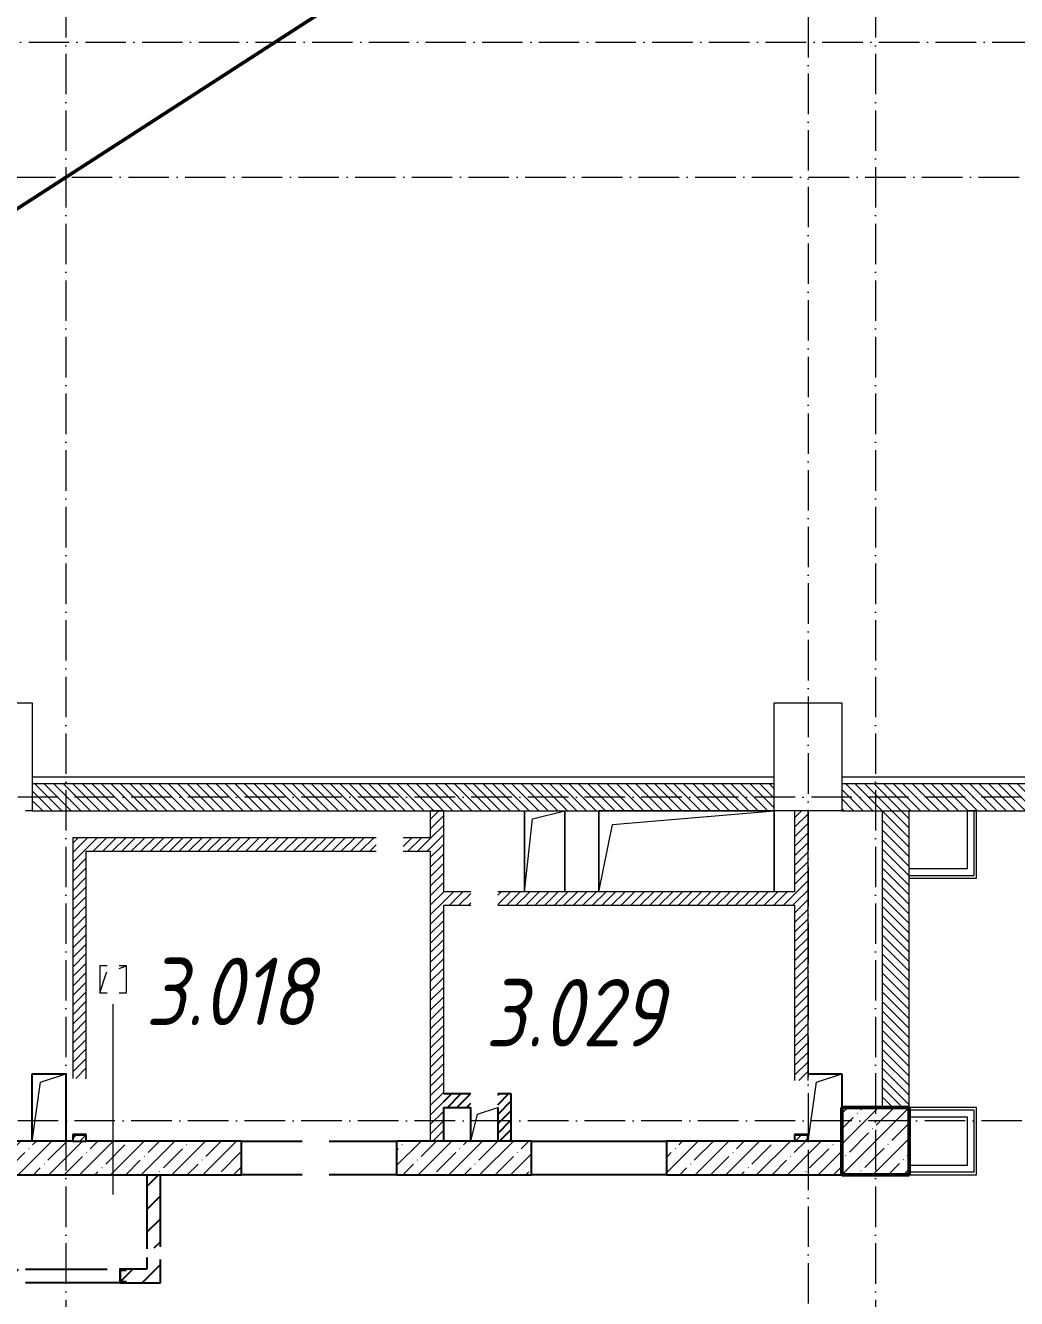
# Model space of a CAD drawing. Header units: millimetres. Extents: x -135211 to 49383, y -8033 to 228499.
# Drawn here: x -72742 to -65397, y 194196 to 203638 of the extents above; entities that cross this region are included whole.
import ezdxf

# ---------------------------------------------------------------- set-up
doc = ezdxf.new("R2010")
doc.units = ezdxf.units.MM
doc.linetypes.add('50_200_ШТРИХ_1Т_ш5_п1_п1_', pattern=[700, 500, -100, 0, -100])
for name, color, linetype, lineweight in [('A-DETL-____-OTLN-1', 7, 'Continuous', 50), ('A-DETL-GENF-OTLN-2', 7, 'Continuous', 5), ('A-FLOR-____-OTLN', 7, 'Continuous', 9), ('A-GENM-____-MCUT', 7, 'Continuous', 25), ('A-GENM-____-OTLN', 7, 'Continuous', 9), ('A-WALL-____-MCUT', 7, 'Continuous', 13), ('A-WALL-____-PATT-1', 7, 'Continuous', 9), ('A-WALL-FNSH-MCUT-1', 7, 'Continuous', 9), ('S-COLS-____-MCUT', 7, 'Continuous', 50), ('S-COLS-____-OTLN', 7, 'Continuous', 9), ('S-GRID-____-OTLN-1', 7, '50_200_ШТРИХ_1Т_ш5_п1_п1_', 9), ('Марки помещений', 7, 'Continuous', 9)]:
    doc.layers.add(name, color=color, linetype=linetype, lineweight=lineweight)
doc.layers.add('A-DETL-GENF-OTLN-3', color=9, linetype='Continuous', lineweight=9, true_color=0x808080)
doc.styles.add('ISOCPEUR_I_2', font='isocpeui.ttf', dxfattribs={"width": 0.85, "height": 2.3})
pattern_1 = [(135, (-129942.255, 127932.027), (-35.35534, -35.35534), [])]
pattern_2 = [(45, (-129942.255, 127932.027), (-35.35534, 35.35534), [])]
pattern_3 = [(45, (-129942.25, 127932.03), (-84.85281, 84.85281), [])]

# ---------------------------------------------------------------- blocks, each defined once
blk = doc.blocks.new('BSC_Колонна _Прямоугольная - 500х500-V79-АР1_План отверстий 3 этажа в осях 1-64_Ю-ЯЯ')
at = {"layer": 'S-COLS-____-OTLN'}
h = blk.add_hatch(dxfattribs=at)
h.set_pattern_fill('FP_88', color=256, style=0, pattern_type=2)
h.set_pattern_definition([(45, (-63500, -67431.04), (-114.04925, 114.04925), []), (45, (-63385.95, -67431.04), (-114.04925, 114.04925), [201.613, -40.323, 3.353, -36.97])])
h.paths.add_polyline_path([(-250, -250), (250, -250), (250, 250), (-250, 250)], flags=0)
at = {"layer": 'S-COLS-____-MCUT'}
for p, q in [((250, 250), (-250, 250)), ((-250, 250), (-250, -250)), ((250, -250), (250, 250)), ((-250, -250), (250, -250))]:
    blk.add_line(p, q, dxfattribs=at)
blk = doc.blocks.new('BSC_Колонна _Прямоугольная - 500х800-V86-АР1_План отверстий 3 этажа в осях 1-64_Ю-ЯЯ')
at = {"layer": 'S-COLS-____-OTLN'}
for p, q in [((-250, 400), (-200, 400)), ((-250, -400), (-250, 200)), ((250, 150), (250, -400)), ((250, -400), (-250, -400))]:
    blk.add_line(p, q, dxfattribs=at)
blk = doc.blocks.new('BSC_Колонна _Прямоугольная - 500х800-V87-АР1_План отверстий 3 этажа в осях 1-64_Ю-ЯЯ')
at = {"layer": 'S-COLS-____-OTLN'}
for p, q in [((-250, 400), (0, 400)), ((100, 400), (250, 400)), ((-250, -400), (-250, 200)), ((250, 200), (250, -400)), ((250, -400), (-250, -400))]:
    blk.add_line(p, q, dxfattribs=at)
blk = doc.blocks.new('154_Фахверк_СКБ_Швеллер - Тип_100_3960_зеркало-29769493-АР1_План отверстий 3 этажа в осях 1-64_Ю-ЯЯ')
at = {"layer": 'A-GENM-____-MCUT'}
for p, q in [((175, 50), (125, 50)), ((125, 50), (125, -50)), ((128, 47), (175, 47)), ((128, -47), (128, 47)), ((175, 47), (175, 50)), ((125, -50), (175, -50)), ((175, -47), (128, -47)), ((175, -50), (175, -47))]:
    blk.add_line(p, q, dxfattribs=at)
blk = doc.blocks.new('AR_Отверстие прямоугольное _в плите_ - AR_Отверстие прямоугольное _в плите_-V170-АР1_План отверстий 3 этажа в осях 1-64_Ю-ЯЯ')
at = {"layer": 'A-GENM-____-OTLN'}
for p, q in [((125, 250), (-125, 250)), ((-125, 250), (-125, -250)), ((-62.5, 187.5), (125, 250)), ((125, -250), (125, 250)), ((-125, -250), (-62.5, 187.5))]:
    blk.add_line(p, q, dxfattribs=at)
blk = doc.blocks.new('AR_Отверстие прямоугольное _в плите_ - AR_Отверстие прямоугольное _в плите_-V171-АР1_План отверстий 3 этажа в осях 1-64_Ю-ЯЯ')
at = {"layer": 'A-GENM-____-OTLN'}
for p, q in [((125, 250), (-125, 250)), ((-62.5, 187.5), (125, 250)), ((125, 0), (125, 250)), ((-125, -250), (-62.5, 187.5))]:
    blk.add_line(p, q, dxfattribs=at)
blk = doc.blocks.new('AR_Отверстие прямоугольное _в плите_ - AR_Отверстие прямоугольное _в плите_-V174-АР1_План отверстий 3 этажа в осях 1-64_Ю-ЯЯ')
at = {"layer": 'A-GENM-____-OTLN'}
for p, q in [((-43.4, 100), (-100, 100)), ((-100, 100), (-100, -100)), ((100, 100), (43.4, 100)), ((43.4, 81.1), (100, 100)), ((100, -100), (100, 100)), ((-100, -100), (-50, 50)), ((-50, 50), (-43.4, 52.2)), ((-100, -100), (-43.4, -100)), ((43.4, -100), (100, -100))]:
    blk.add_line(p, q, dxfattribs=at)
blk = doc.blocks.new('AR_Отверстие прямоугольное _в плите_ - AR_Отверстие прямоугольное _в плите_-30552610-АР1_План отверстий 3 этажа в осях 1-64_Ю-ЯЯ')
at = {"layer": 'A-GENM-____-OTLN'}
for p, q in [((-150, 300), (-150, -300)), ((-90, 240), (150, 300)), ((150, -300), (150, 300)), ((-150, -300), (-90, 240))]:
    blk.add_line(p, q, dxfattribs=at)
blk = doc.blocks.new('AR_Отверстие прямоугольное _в плите_ - AR_Отверстие прямоугольное _в плите_-30552626-АР1_План отверстий 3 этажа в осях 1-64_Ю-ЯЯ')
at = {"layer": 'A-GENM-____-OTLN'}
for p, q in [((-100, 125), (-100, -125)), ((-50, 75), (100, 125)), ((-100, -125), (-50, 75))]:
    blk.add_line(p, q, dxfattribs=at)
blk = doc.blocks.new('AR_Отверстие прямоугольное _в плите_ - AR_Отверстие прямоугольное _в плите_-30552510-АР1_План отверстий 3 этажа в осях 1-64_Ю-ЯЯ')
at = {"layer": 'A-GENM-____-OTLN'}
for p, q in [((650, 300), (-650, 300)), ((-650, 300), (-650, -299.7)), ((-550, 200), (650, 300)), ((650, -299.7), (650, 300)), ((-649.9, -299.7), (-550, 200))]:
    blk.add_line(p, q, dxfattribs=at)
blk = doc.blocks.new('154_Стойка_СКБ_Швеллер - СМ-2180_100-28318692-АР1_План отверстий 3 этажа в осях 1-64_Ю-ЯЯ')
at = {"layer": 'A-GENM-____-MCUT'}
for p, q in [((171, 50), (125, 50)), ((125, 50), (125, -50)), ((129.5, 42.4), (171, 42.4)), ((129.5, -42.4), (129.5, 42.4)), ((171, 42.4), (171, 50)), ((125, -50), (171, -50)), ((171, -42.4), (129.5, -42.4)), ((171, -50), (171, -42.4))]:
    blk.add_line(p, q, dxfattribs=at)
blk = doc.blocks.new('DET_L_Имитация разреза_ISO2-5 - Вправо-29858769-АР1_План отверстий 3 этажа в осях 1-64_Ю-ЯЯ')
at = {"layer": 'A-DETL-GENF-OTLN-3'}
blk.add_line((143.1, 0), (1556.9, 0), dxfattribs=at)

msp = doc.modelspace()

# ---------------------------------------------------------------- hatches: boundary and pattern name
h = msp.add_hatch()
h.set_pattern_fill('FP_8', color=256, style=0, pattern_type=2)
h.set_pattern_definition(pattern_2)
h.paths.add_polyline_path([(-69442.3, 195613.1), (-69442.3, 195713.1), (-69642.3, 195713.1), (-69642.3, 195613.1)], flags=0)
h = msp.add_hatch()
h.set_pattern_fill('FP_8', color=256, style=0, pattern_type=2)
h.set_pattern_definition(pattern_2)
h.paths.add_polyline_path([(-69142.3, 195363.1), (-69142.3, 195713.1), (-69242.3, 195713.1), (-69242.3, 195363.1)], flags=0)
h = msp.add_hatch()
h.set_pattern_fill('FP_7', color=256, style=0, pattern_type=2)
h.set_pattern_definition(pattern_3)
h.paths.add_polyline_path([(-71842.3, 194313.1), (-71742.3, 194313.1), (-71742.3, 194486.1), (-71842.3, 194501), (-71842.3, 194413.1)], flags=0)
h.paths.add_polyline_path([(-71842.3, 194563), (-71742.3, 194578), (-71742.3, 195113.1), (-71842.3, 195113.1), (-71842.3, 194582)], flags=0)
h = msp.add_hatch()
h.set_pattern_fill('FP_7', color=256, style=0, pattern_type=2)
h.set_pattern_definition(pattern_3)
h.paths.add_polyline_path([(-74017.3, 194313.1), (-74017.3, 194413.1), (-74192.3, 194413.1), (-74192.3, 194313.1)], flags=0)
h.paths.add_polyline_path([(-71996.3, 194313.1), (-71842.3, 194313.1), (-71842.3, 194413.1), (-71996.3, 194413.1), (-71996.3, 194405.5), (-72037.8, 194405.5), (-72037.8, 194320.7), (-71996.3, 194320.7)], flags=0)
h.paths.add_polyline_path([(-73117.3, 194313.1), (-72788.3, 194313.1), (-72788.3, 194320.7), (-72746.8, 194320.7), (-72746.8, 194405.5), (-72788.3, 194405.5), (-72788.3, 194413.1), (-73117.3, 194413.1), (-73117.3, 194320.7)], flags=0)
at = {"layer": 'A-WALL-____-PATT-1'}
h = msp.add_hatch(dxfattribs=at)
h.set_pattern_fill('FP_9', color=256, style=0, pattern_type=2)
h.set_pattern_definition(pattern_1)
h.paths.add_polyline_path([(-67192.3, 197813.1), (-67192.3, 198013.1), (-72692.3, 198013.1), (-72692.3, 197813.1), (-68095, 197813.1)], flags=0)
h = msp.add_hatch(dxfattribs=at)
h.set_pattern_fill('FP_9', color=256, style=0, pattern_type=2)
h.set_pattern_definition(pattern_1)
h.paths.add_polyline_path([(-61242.3, 197813.1), (-61242.3, 198013.1), (-66692.3, 198013.1), (-66692.3, 197813.1), (-62792.6, 197813.1)], flags=0)
h = msp.add_hatch(dxfattribs=at)
h.set_pattern_fill('FP_8', color=256, style=0, pattern_type=2)
h.set_pattern_definition(pattern_2)
h.paths.add_polyline_path([(-69642.3, 195363.1), (-69642.3, 197813.1), (-69742.3, 197813.1), (-69742.3, 195363.1)], flags=0)
h = msp.add_hatch(dxfattribs=at)
h.set_pattern_fill('FP_8', color=256, style=0, pattern_type=2)
h.set_pattern_definition(pattern_2)
h.paths.add_polyline_path([(-67039.3, 195363.1), (-66945.3, 195363.1), (-66945.3, 195410.1), (-67039.3, 195410.1)], flags=0)
h.paths.add_polyline_path([(-66942.3, 195813.1), (-66942.3, 197813.1), (-67042.3, 197813.1), (-67042.3, 195813.1), (-66968, 195813.1)], flags=0)
h = msp.add_hatch(dxfattribs=at)
h.set_pattern_fill('FP_9', color=256, style=0, pattern_type=2)
h.set_pattern_definition(pattern_1)
h.paths.add_polyline_path([(-66392.3, 195613.1), (-66192.3, 195613.1), (-66192.3, 197813.1), (-66392.3, 197813.1)], flags=0)
h = msp.add_hatch(dxfattribs=at)
h.set_pattern_fill('FP_8', color=256, style=0, pattern_type=2)
h.set_pattern_definition(pattern_2)
h.paths.add_polyline_path([(-72389.3, 195363.1), (-72295.3, 195363.1), (-72295.3, 195410.1), (-72389.3, 195410.1)], flags=0)
h.paths.add_polyline_path([(-72392.3, 195828.1), (-72292.3, 195828.1), (-72292.3, 197613.1), (-72392.3, 197613.1), (-72392.3, 196456.9)], flags=0)
h = msp.add_hatch(dxfattribs=at)
h.set_pattern_fill('FP_8', color=256, style=0, pattern_type=2)
h.set_pattern_definition(pattern_2)
h.paths.add_polyline_path([(-72292.3, 197513.1), (-70142.3, 197513.1), (-70142.3, 197613.1), (-72292.3, 197613.1)], flags=0)
h.paths.add_polyline_path([(-69742.3, 197513.1), (-69742.3, 197613.1), (-69942.3, 197613.1), (-69942.3, 197513.1), (-69862.5, 197513.1)], flags=0)
h = msp.add_hatch(dxfattribs=at)
h.set_pattern_fill('FP_8', color=256, style=0, pattern_type=2)
h.set_pattern_definition(pattern_2)
h.paths.add_polyline_path([(-69242.3, 197113.1), (-67042.3, 197113.1), (-67042.3, 197213.1), (-69242.3, 197213.1)], flags=0)
h.paths.add_polyline_path([(-69442.3, 197113.1), (-69442.3, 197213.1), (-69642.3, 197213.1), (-69642.3, 197113.1)], flags=0)
h = msp.add_hatch(dxfattribs=at)
h.set_pattern_fill('FP_12', color=256, style=0, pattern_type=2)
h.set_pattern_definition([(45, (-129942.25, 127932.03), (-114.04925, 114.04925), []), (45, (-129828.2, 127932.03), (-114.04925, 114.04925), [201.612, -40.322, 3.353, -36.97])])
h.paths.add_polyline_path([(-66945.3, 195113.1), (-66692.3, 195113.1), (-66692.3, 195363.1), (-67992.3, 195363.1), (-67992.3, 195113.1)], flags=0)
h.paths.add_polyline_path([(-68992.3, 195113.1), (-68992.3, 195363.1), (-69992.3, 195363.1), (-69992.3, 195113.1), (-69862.5, 195113.1)], flags=0)
h.paths.add_polyline_path([(-71630, 195113.1), (-71142.3, 195113.1), (-71142.3, 195363.1), (-75642.3, 195363.1), (-75642.3, 195113.1), (-72513.7, 195113.1)], flags=0)
h.paths.add_polyline_path([(-77242.3, 195113.1), (-76792.3, 195113.1), (-76792.3, 195363.1), (-79492.3, 195363.1), (-79492.3, 195113.1), (-78492.3, 195113.1)], flags=0)

# ---------------------------------------------------------------- linework, layer by layer
for p, q in [((-72692.3, 195863.1), (-72442.3, 195863.1)), ((-72692.3, 195363.1), (-72692.3, 195863.1)), ((-72442.3, 195863.1), (-72442.3, 195363.1)), ((-66942.3, 195863.1), (-66692.3, 195863.1)), ((-66692.3, 195863.1), (-66692.3, 195613.1)), ((-69442.3, 195713.1), (-69642.3, 195713.1)), ((-69142.3, 195713.1), (-69242.3, 195713.1)), ((-69142.3, 195363.1), (-69142.3, 195713.1)), ((-69642.3, 195363.1), (-69642.3, 195613.1)), ((-69642.3, 195613.1), (-69442.3, 195613.1)), ((-69442.3, 195363.1), (-69442.3, 195613.1)), ((-69242.3, 195613.1), (-69242.3, 195363.1)), ((-72392.3, 195363.1), (-74192.3, 195363.1)), ((-72389.3, 195363.1), (-72295.3, 195363.1)), ((-71142.3, 195363.1), (-72292.3, 195363.1)), ((-71142.3, 195113.1), (-71142.3, 195363.1)), ((-71142.3, 195363.1), (-70690.9, 195363.1)), ((-70490.9, 195363.1), (-69992.3, 195363.1)), ((-68992.3, 195363.1), (-69992.3, 195363.1)), ((-69992.3, 195363.1), (-69992.3, 195113.1)), ((-68992.3, 195113.1), (-68992.3, 195363.1)), ((-68992.3, 195363.1), (-67992.3, 195363.1)), ((-67042.3, 195363.1), (-67992.3, 195363.1)), ((-67992.3, 195363.1), (-67992.3, 195113.1)), ((-66945.3, 195363.1), (-67039.3, 195363.1)), ((-66692.3, 195363.1), (-66942.3, 195363.1)), ((-75642.3, 195113.1), (-71142.3, 195113.1)), ((-71842.3, 195113.1), (-71842.3, 194563)), ((-71742.3, 194578), (-71742.3, 195113.1)), ((-70690.9, 195113.1), (-71142.3, 195113.1)), ((-69992.3, 195113.1), (-70490.9, 195113.1)), ((-69992.3, 195113.1), (-68992.3, 195113.1)), ((-67992.3, 195113.1), (-68992.3, 195113.1)), ((-67992.3, 195113.1), (-66692.3, 195113.1)), ((-71842.3, 194501), (-71842.3, 194413.1)), ((-71742.3, 194313.1), (-71742.3, 194486.1)), ((-72742.3, 194413.1), (-72135.6, 194413.1)), ((-72048.9, 194413.1), (-72042.3, 194413.1)), ((-71842.3, 194413.1), (-71996.3, 194413.1)), ((-72042.3, 194313.1), (-72742.3, 194313.1)), ((-71996.3, 194313.1), (-71742.3, 194313.1))]:
    msp.add_line(p, q)
at = {"layer": 'A-DETL-____-OTLN-1'}
msp.add_line((-56042.3, 213113.1), (-78942.3, 198313.1), dxfattribs=at)
at = {"layer": 'A-FLOR-____-OTLN'}
for p, q in [((-67192.3, 198063.1), (-72692.3, 198063.1)), ((-61242.3, 198063.1), (-66692.3, 198063.1)), ((-69043.5, 197213.1), (-69043.5, 197813.1)), ((-68743.5, 197813.1), (-68743.5, 197213.1)), ((-68492.3, 197812.7), (-67192.3, 197812.7)), ((-68492.3, 197213.1), (-68492.3, 197812.7)), ((-67192.3, 197812.7), (-67192.3, 197213.1))]:
    msp.add_line(p, q, dxfattribs=at)
at = {"layer": 'A-WALL-____-MCUT'}
for p, q in [((-67192.3, 198013.1), (-72692.3, 198013.1)), ((-72692.3, 198013.1), (-72692.3, 197813.1)), ((-67192.3, 197813.1), (-67192.3, 198013.1)), ((-61242.3, 198013.1), (-66692.3, 198013.1)), ((-66692.3, 198013.1), (-66692.3, 197813.1)), ((-72692.3, 197813.1), (-67192.3, 197813.1)), ((-66692.3, 197813.1), (-61242.3, 197813.1)), ((-66392.3, 197813.1), (-66392.3, 195613.1)), ((-66192.3, 195613.1), (-66192.3, 197813.1)), ((-65712.3, 197813.1), (-65762.3, 197813.1)), ((-65762.3, 197813.1), (-65762.3, 197383.1)), ((-65712.3, 197813.1), (-65712.3, 197333.1)), ((-65762.3, 197383.1), (-66192.3, 197383.1)), ((-66192.3, 197333.1), (-65712.3, 197333.1)), ((-65712.3, 195593.1), (-66192.3, 195593.1)), ((-65712.3, 195593.1), (-65712.3, 195133.1)), ((-66192.3, 195543.1), (-65762.3, 195543.1)), ((-65762.3, 195543.1), (-65762.3, 195183.1)), ((-65762.3, 195183.1), (-66192.3, 195183.1)), ((-65712.3, 195133.1), (-66192.3, 195133.1))]:
    msp.add_line(p, q, dxfattribs=at)
at = {"layer": 'A-WALL-FNSH-MCUT-1'}
for p, q in [((-69742.3, 197813.1), (-69742.3, 197613.1)), ((-69642.3, 197813.1), (-69742.3, 197813.1)), ((-69642.3, 197213.1), (-69642.3, 197813.1)), ((-67042.3, 197813.1), (-67042.3, 197213.1)), ((-66942.3, 197813.1), (-67042.3, 197813.1)), ((-66942.3, 195813.1), (-66942.3, 197813.1)), ((-65692.3, 197813.1), (-65712.3, 197813.1)), ((-65692.3, 197313.1), (-65692.3, 197813.1)), ((-72392.3, 197613.1), (-72392.3, 195828.1)), ((-70142.3, 197613.1), (-72392.3, 197613.1)), ((-69742.3, 197613.1), (-69942.3, 197613.1)), ((-72292.3, 195828.1), (-72292.3, 197513.1)), ((-72292.3, 197513.1), (-70142.3, 197513.1)), ((-69942.3, 197513.1), (-69742.3, 197513.1)), ((-69742.3, 197513.1), (-69742.3, 195363.1)), ((-66192.3, 197313.1), (-65692.3, 197313.1)), ((-69442.3, 197213.1), (-69642.3, 197213.1)), ((-67042.3, 197213.1), (-69242.3, 197213.1)), ((-69642.3, 195713.1), (-69642.3, 197113.1)), ((-69642.3, 197113.1), (-69442.3, 197113.1)), ((-69242.3, 197113.1), (-67042.3, 197113.1)), ((-67042.3, 197113.1), (-67042.3, 195813.1)), ((-65692.3, 195613.1), (-66192.3, 195613.1)), ((-65692.3, 195113.1), (-65692.3, 195613.1)), ((-66192.3, 195113.1), (-65692.3, 195113.1))]:
    msp.add_line(p, q, dxfattribs=at)
at = {"layer": 'S-GRID-____-OTLN-1', "color": 251, "ltscale": 0.6, "true_color": 0x636466}
for p, q in [((-66942.3, 218824.9), (-66942.3, 180823.6)), ((-72442.3, 218551.5), (-72442.3, 180971.6)), ((-66442.3, 218551.5), (-66442.3, 180966.6)), ((-80700.2, 203513.1), (-25867.8, 203513.1)), ((-95504.8, 202513.1), (-25867.8, 202513.1)), ((-25867.8, 197913.1), (-80700.2, 197913.1)), ((-25867.8, 195513.1), (-134611, 195513.1))]:
    msp.add_line(p, q, dxfattribs=at)

# ---------------------------------------------------------------- block references
for name, p in [('AR_Отверстие прямоугольное _в плите_ - AR_Отверстие прямоугольное _в плите_-V170-АР1_План отверстий 3 этажа в осях 1-64_Ю-ЯЯ', (-72567.3, 195613.1)), ('AR_Отверстие прямоугольное _в плите_ - AR_Отверстие прямоугольное _в плите_-V171-АР1_План отверстий 3 этажа в осях 1-64_Ю-ЯЯ', (-66817.3, 195613.1)), ('AR_Отверстие прямоугольное _в плите_ - AR_Отверстие прямоугольное _в плите_-30552626-АР1_План отверстий 3 этажа в осях 1-64_Ю-ЯЯ', (-69342.3, 195488.1)), ('154_Стойка_СКБ_Швеллер - СМ-2180_100-28318692-АР1_План отверстий 3 этажа в осях 1-64_Ю-ЯЯ', (-72167.3, 194363.1))]:
    msp.add_blockref(name, p)
at = {"rotation": 270}
for p in [(-72342.3, 195538.1), (-66992.3, 195538.1)]:
    msp.add_blockref('154_Фахверк_СКБ_Швеллер - Тип_100_3960_зеркало-29769493-АР1_План отверстий 3 этажа в осях 1-64_Ю-ЯЯ', p, dxfattribs=at)
at = {"layer": 'A-DETL-GENF-OTLN-2', "rotation": 90.00000000000072}
msp.add_blockref('DET_L_Имитация разреза_ISO2-5 - Вправо-29858769-АР1_План отверстий 3 этажа в осях 1-64_Ю-ЯЯ', (-72092.3, 194823.1), dxfattribs=at)
at = {"layer": 'A-GENM-____-OTLN'}
for name, p in [('AR_Отверстие прямоугольное _в плите_ - AR_Отверстие прямоугольное _в плите_-30552610-АР1_План отверстий 3 этажа в осях 1-64_Ю-ЯЯ', (-68893.5, 197513.1)), ('AR_Отверстие прямоугольное _в плите_ - AR_Отверстие прямоугольное _в плите_-30552510-АР1_План отверстий 3 этажа в осях 1-64_Ю-ЯЯ', (-67842.3, 197512.7)), ('AR_Отверстие прямоугольное _в плите_ - AR_Отверстие прямоугольное _в плите_-V174-АР1_План отверстий 3 этажа в осях 1-64_Ю-ЯЯ', (-72092.3, 196563.1))]:
    msp.add_blockref(name, p, dxfattribs=at)
at = {"layer": 'S-COLS-____-OTLN', "rotation": 180}
for name, p in [('BSC_Колонна _Прямоугольная - 500х800-V86-АР1_План отверстий 3 этажа в осях 1-64_Ю-ЯЯ', (-72942.3, 198213.1)), ('BSC_Колонна _Прямоугольная - 500х800-V87-АР1_План отверстий 3 этажа в осях 1-64_Ю-ЯЯ', (-66942.3, 198213.1))]:
    msp.add_blockref(name, p, dxfattribs=at)
at = {"layer": 'S-COLS-____-OTLN'}
msp.add_blockref('BSC_Колонна _Прямоугольная - 500х500-V79-АР1_План отверстий 3 этажа в осях 1-64_Ю-ЯЯ', (-66442.3, 195363.1), dxfattribs=at)

# ---------------------------------------------------------------- texts
at = {"layer": 'Марки помещений', "char_height": 500, "attachment_point": 1, "style": 'ISOCPEUR_I_2'}
for s, insert, width in [('3.018', (-71852.6, 196723.5), 737.552), ('3.029', (-69333.9, 196565.3), 785.654)]:
    msp.add_mtext(s, dxfattribs=dict(at, insert=insert, width=width))

doc.saveas('drawing.dxf')
